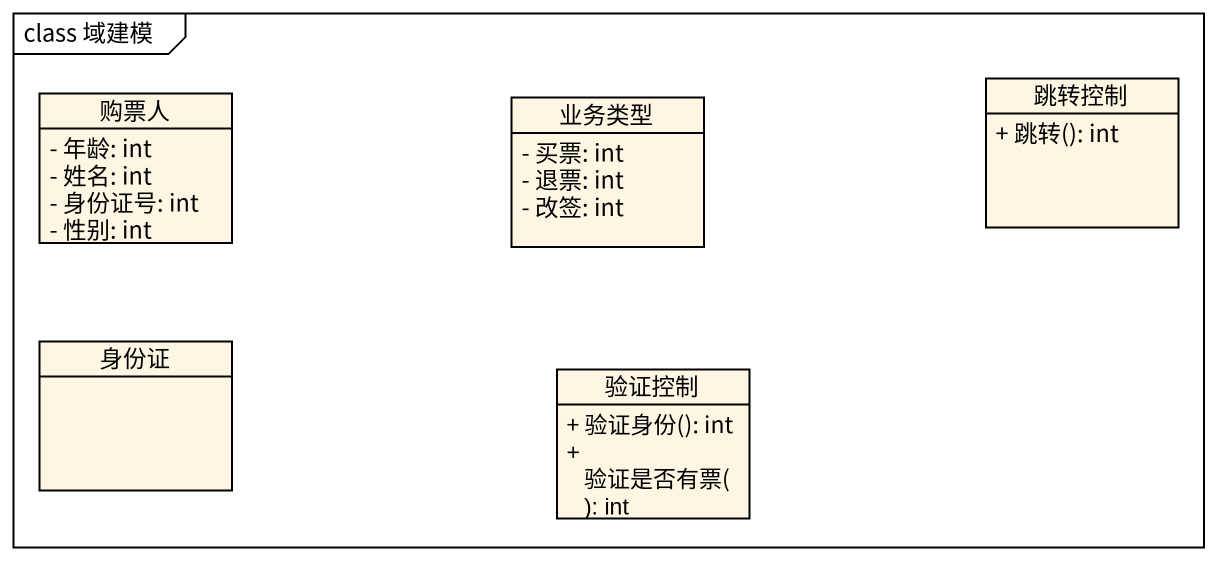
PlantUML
@startuml
mainframe class 域建模
hide circle
hide empty members
skinparam classAttributeIconSize 0
class 购票人 {
  - 年龄: int
  - 姓名: int
  - 身份证号: int
  - 性别: int
}
class 业务类型 {
  - 买票: int
  - 退票: int
  - 改签: int
}
class 跳转控制 {
  + 跳转(): int
}
class 身份证
class 验证控制 {
  + 验证身份(): int
  + 验证是否有票(): int
}
@enduml
